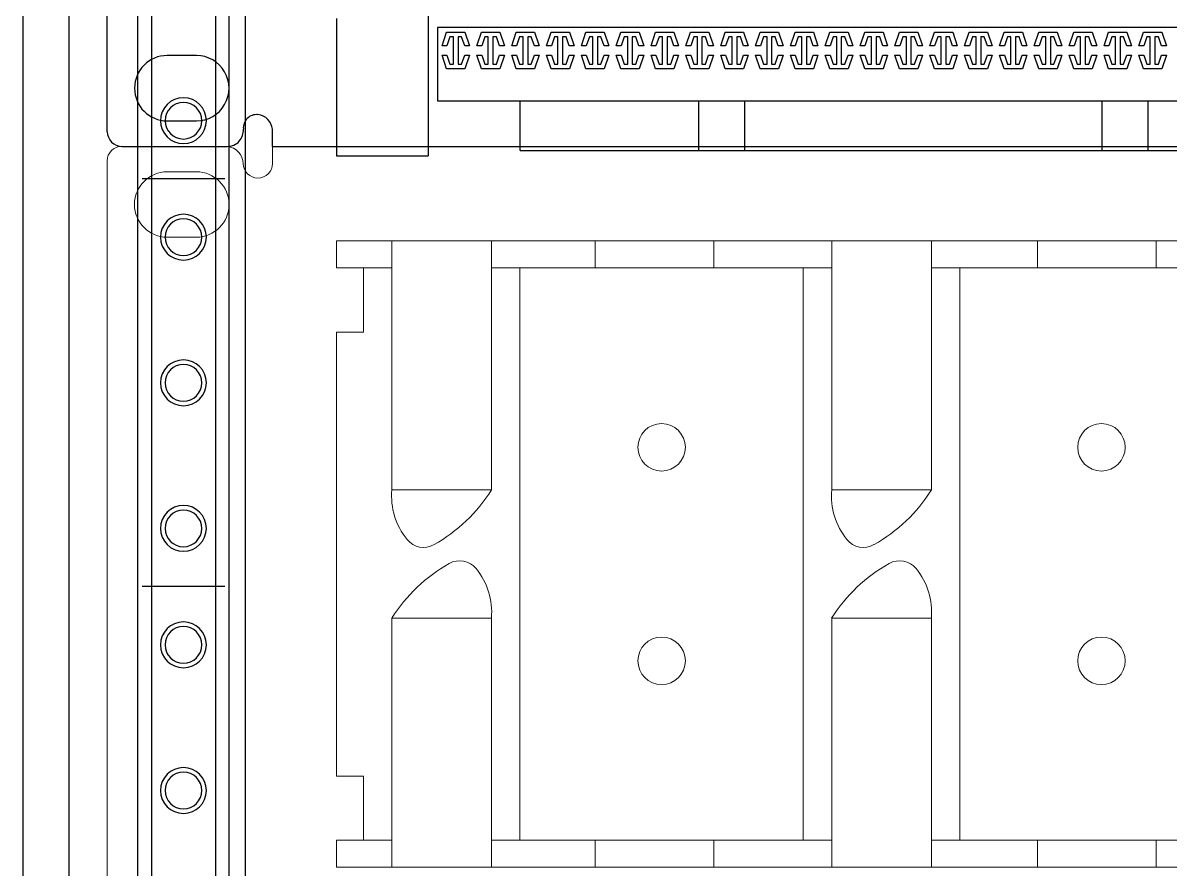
# Model space of a CAD drawing. Header units: millimetres. Extents: x -1589 to 88627, y 12943 to 76663.
# Drawn here: x 38092 to 39343, y 57538 to 58460 of the extents above; entities that cross this region are included whole.
import ezdxf

# ---------------------------------------------------------------- set-up
doc = ezdxf.new("R2010")
doc.units = ezdxf.units.MM
doc.header["$LTSCALE"] = 200
doc.layers.add('form$0$SHEET$0$AA-BORD-FORM', color=7, linetype='Continuous')
doc.layers.add('Slim-nut', color=57, linetype='Continuous')
doc.layers.add('LINE', color=3, linetype='Continuous', lineweight=0)

# ---------------------------------------------------------------- blocks, each defined once
blk = doc.blocks.new('A$C1B484D96')
at = {"layer": 'Slim-nut'}
for p, q in [((0, 1), (0, 399.05)), ((10, 399.05), (10, 1)), ((0.5, 88.9), (9.5, 88.9)), ((0.5, 44.45), (9.5, 44.45))]:
    blk.add_line(p, q, dxfattribs=at)
for centre, radius in [((5, 95.25), 2.5), ((5, 95.25), 2), ((5, 82.55), 2.5), ((5, 82.55), 2), ((5, 66.67), 2.5), ((5, 66.67), 2), ((5, 50.8), 2.5), ((5, 50.8), 2), ((5, 38.1), 2.5), ((5, 38.1), 2), ((5, 22.22), 2.5), ((5, 22.22), 2)]:
    blk.add_circle(centre, radius, dxfattribs=at)
blk = doc.blocks.new('rack2000-1')
at = {"color": 8, "linetype": 'Continuous'}
for p, q in [((-250, -121.92), (-250, -2010.97)), ((-245, -140.92), (-245, -1941.97)), ((-236, -140.92), (-236, -1941.97)), ((-229, -140.92), (-229, -1941.97)), ((-225.75, -140.92), (-225.75, -1941.97))]:
    blk.add_line(p, q, dxfattribs=at)
at = {"layer": 'Slim-nut', "color": 8, "linetype": 'Continuous', "xscale": -1}
blk.add_blockref('A$C1B484D96', (-227.5, -1141.87), dxfattribs=at)
blk = doc.blocks.new('tr')
at = {"color": 7}
for p, q in [((1.59, 44.45), (13.1, 44.45)), ((18.02, 42.59), (18.02, 44.45)), ((18.02, 44.45), (465, 44.45)), ((0, -42.86), (0, 42.86)), ((6.53, 41.68, 2.79), (9.72, 41.68, 2.79)), ((9.72, 34.54, 2.79), (6.53, 34.54, 2.79)), ((25.01, 34.15), (25.01, 31.2)), ((25.01, 34.15), (241.01, 34.15)), ((31.03, 34.15), (31.03, 6.99)), ((41.9, 34.15), (41.9, 6.99)), ((53.21, 34.15), (53.21, 31.2)), ((66.15, 34.15), (66.15, 31.2)), ((79.01, 34.15), (79.01, 6.99)), ((89.88, 34.15), (89.88, 6.99)), ((101.45, 34.15), (101.45, 31.2)), ((114.39, 34.15), (114.39, 31.2)), ((31.03, 31.2), (25.01, 31.2)), ((27.93, 31.2), (27.93, 24.21)), ((27.93, 31.2), (27.93, 24.21)), ((41.9, 31.2), (79.01, 31.2)), ((45.01, 31.2), (45.01, -31.2)), ((75.9, 31.2), (75.9, -31.2)), ((89.88, 31.2), (127.57, 31.2)), ((92.99, 31.2), (92.99, -31.2)), ((25.01, 24.21), (25.01, -24.21)), ((25.01, 24.21), (27.93, 24.21)), ((31.03, 6.99), (41.9, 6.99)), ((79.01, 6.99), (89.88, 6.99)), ((41.9, -6.99), (31.03, -6.99)), ((31.03, -34.15), (31.03, -6.99)), ((41.9, -34.15), (41.9, -6.99)), ((89.88, -6.99), (79.01, -6.99)), ((79.01, -34.15), (79.01, -6.99)), ((89.88, -34.15), (89.88, -6.99)), ((25.01, -24.21), (27.93, -24.21)), ((27.93, -24.21), (27.93, -31.2)), ((27.93, -24.21), (27.93, -31.2)), ((31.03, -31.2), (25.01, -31.2)), ((25.01, -31.2), (25.01, -34.15)), ((41.9, -31.2), (79.01, -31.2)), ((53.21, -34.15), (53.21, -31.2)), ((66.15, -34.15), (66.15, -31.2)), ((89.88, -31.2), (127.57, -31.2)), ((101.45, -34.15), (101.45, -31.2)), ((114.39, -34.15), (114.39, -31.2)), ((25.01, -34.15), (241.01, -34.15))]:
    blk.add_line(p, q, dxfattribs=at)
for centre in [(60.46, 11.64), (108.43, 11.64), (60.46, -11.64), (108.43, -11.64)]:
    blk.add_circle(centre, 2.59, dxfattribs=at)
for centre, radius, start, end in [((38.5, 6.33), 7.49, 174.9458, 219.2536), ((27.01, 16.38), 17.61, 299.3727, 327.7671), ((86.48, 6.33), 7.49, 174.9458, 219.2536), ((74.99, 16.38), 17.61, 299.3733, 327.7664), ((34.5, 3.06), 2.33, 219.327, 299.5682), ((82.47, 3.06), 2.33, 219.327, 299.5682), ((45.93, -16.38), 17.61, 119.3733, 147.7664), ((38.44, -3.06), 2.33, 39.327, 119.5682), ((93.9, -16.38), 17.61, 119.3733, 147.7664), ((86.42, -3.06), 2.33, 39.327, 119.5682), ((34.44, -6.33), 7.49, 354.9458, 39.2536), ((82.42, -6.33), 7.49, 354.9458, 39.2536)]:
    blk.add_arc(centre, radius, start, end, dxfattribs=at)
for centre, major_axis, start_param, end_param in [((1.59, 42.86), (-1.13, 1.13), -0.785398, 0.785398), ((12.9, 42.52), (1.37, 1.37), 5.517788, 6.962821), ((16.43, 42.59), (1.13, 1.13), 2.376196, 3.926991), ((16.43, 42.59), (1.13, 1.13), 3.926991, 5.497787), ((6.53, 38.11, 2.79), (-2.52, 2.52), -0.785398, 2.356194), ((9.72, 38.11, 2.79), (2.52, 2.52), 3.926991, 7.068583)]:
    blk.add_ellipse(centre, major_axis=major_axis, ratio=1, start_param=start_param, end_param=end_param, dxfattribs=at)

msp = doc.modelspace()

# ---------------------------------------------------------------- linework, layer by layer
at = {"color": 7}
for p, q in [((38183.6, 58341.8), (38183.6, 59198.9)), ((38533.7, 58485.3), (38533.7, 58315.4)), ((38433.8, 58465.3), (38433.8, 58315.4)), ((40483.7, 58455.3), (38543.7, 58455.3)), ((38543.7, 58455.3), (38543.7, 58375.4)), ((38548.7, 58435.3), (38553.7, 58450.3)), ((38553.7, 58450.3), (38573.7, 58450.3)), ((38557.4, 58445.3), (38554, 58435.3)), ((38561.2, 58445.3), (38557.4, 58445.3)), ((38561.2, 58415.3), (38561.2, 58445.3)), ((38570.1, 58445.3), (38566.2, 58445.3)), ((38566.2, 58445.3), (38566.2, 58415.3)), ((38573.5, 58435.3), (38570.1, 58445.3)), ((38573.7, 58450.3), (38578.7, 58435.3)), ((38586.7, 58435.3), (38591.7, 58450.3)), ((38591.7, 58450.3), (38611.7, 58450.3)), ((38595.4, 58445.3), (38592, 58435.3)), ((38599.2, 58445.3), (38595.4, 58445.3)), ((38599.2, 58415.3), (38599.2, 58445.3)), ((38608.1, 58445.3), (38604.2, 58445.3)), ((38604.2, 58445.3), (38604.2, 58415.3)), ((38611.5, 58435.3), (38608.1, 58445.3)), ((38611.7, 58450.3), (38616.7, 58435.3)), ((38624.7, 58435.3), (38629.7, 58450.3)), ((38629.7, 58450.3), (38649.7, 58450.3)), ((38633.4, 58445.3), (38630, 58435.3)), ((38637.2, 58445.3), (38633.4, 58445.3)), ((38637.2, 58415.3), (38637.2, 58445.3)), ((38646.1, 58445.3), (38642.2, 58445.3)), ((38642.2, 58445.3), (38642.2, 58415.3)), ((38649.5, 58435.3), (38646.1, 58445.3)), ((38649.7, 58450.3), (38654.7, 58435.3)), ((38662.7, 58435.3), (38667.7, 58450.3)), ((38667.7, 58450.3), (38687.7, 58450.3)), ((38671.4, 58445.3), (38668, 58435.3)), ((38675.2, 58445.3), (38671.4, 58445.3)), ((38675.2, 58415.3), (38675.2, 58445.3)), ((38684.1, 58445.3), (38680.2, 58445.3)), ((38680.2, 58445.3), (38680.2, 58415.3)), ((38687.5, 58435.3), (38684.1, 58445.3)), ((38687.7, 58450.3), (38692.7, 58435.3)), ((38700.7, 58435.3), (38705.7, 58450.3)), ((38705.7, 58450.3), (38725.7, 58450.3)), ((38709.4, 58445.3), (38706, 58435.3)), ((38713.2, 58445.3), (38709.4, 58445.3)), ((38713.2, 58415.3), (38713.2, 58445.3)), ((38722.1, 58445.3), (38718.2, 58445.3)), ((38718.2, 58445.3), (38718.2, 58415.3)), ((38725.5, 58435.3), (38722.1, 58445.3)), ((38725.7, 58450.3), (38730.7, 58435.3)), ((38738.7, 58435.3), (38743.7, 58450.3)), ((38743.7, 58450.3), (38763.7, 58450.3)), ((38747.4, 58445.3), (38744, 58435.3)), ((38751.2, 58445.3), (38747.4, 58445.3)), ((38751.2, 58415.3), (38751.2, 58445.3)), ((38760.1, 58445.3), (38756.2, 58445.3)), ((38756.2, 58445.3), (38756.2, 58415.3)), ((38763.5, 58435.3), (38760.1, 58445.3)), ((38763.7, 58450.3), (38768.7, 58435.3)), ((38776.7, 58435.3), (38781.7, 58450.3)), ((38781.7, 58450.3), (38801.7, 58450.3)), ((38785.4, 58445.3), (38782, 58435.3)), ((38789.2, 58445.3), (38785.4, 58445.3)), ((38789.2, 58415.3), (38789.2, 58445.3)), ((38798.1, 58445.3), (38794.2, 58445.3)), ((38794.2, 58445.3), (38794.2, 58415.3)), ((38801.5, 58435.3), (38798.1, 58445.3)), ((38801.7, 58450.3), (38806.7, 58435.3)), ((38814.7, 58435.3), (38819.7, 58450.3)), ((38819.7, 58450.3), (38839.7, 58450.3)), ((38823.4, 58445.3), (38820, 58435.3)), ((38827.2, 58445.3), (38823.4, 58445.3)), ((38827.2, 58415.3), (38827.2, 58445.3)), ((38836.1, 58445.3), (38832.2, 58445.3)), ((38832.2, 58445.3), (38832.2, 58415.3)), ((38839.5, 58435.3), (38836.1, 58445.3)), ((38839.7, 58450.3), (38844.7, 58435.3)), ((38852.7, 58435.3), (38857.7, 58450.3)), ((38857.7, 58450.3), (38877.7, 58450.3)), ((38861.4, 58445.3), (38858, 58435.3)), ((38865.2, 58445.3), (38861.4, 58445.3)), ((38865.2, 58415.3), (38865.2, 58445.3)), ((38874.1, 58445.3), (38870.2, 58445.3)), ((38870.2, 58445.3), (38870.2, 58415.3)), ((38877.5, 58435.3), (38874.1, 58445.3)), ((38877.7, 58450.3), (38882.7, 58435.3)), ((38890.7, 58435.3), (38895.7, 58450.3)), ((38895.7, 58450.3), (38915.7, 58450.3)), ((38899.4, 58445.3), (38896, 58435.3)), ((38903.2, 58445.3), (38899.4, 58445.3)), ((38903.2, 58415.3), (38903.2, 58445.3)), ((38912.1, 58445.3), (38908.2, 58445.3)), ((38908.2, 58445.3), (38908.2, 58415.3)), ((38915.5, 58435.3), (38912.1, 58445.3)), ((38915.7, 58450.3), (38920.7, 58435.3)), ((38928.7, 58435.3), (38933.7, 58450.3)), ((38933.7, 58450.3), (38953.7, 58450.3)), ((38937.3, 58445.3), (38934, 58435.3)), ((38941.2, 58445.3), (38937.3, 58445.3)), ((38941.2, 58415.3), (38941.2, 58445.3)), ((38950.1, 58445.3), (38946.2, 58445.3)), ((38946.2, 58445.3), (38946.2, 58415.3)), ((38953.5, 58435.3), (38950.1, 58445.3)), ((38953.7, 58450.3), (38958.7, 58435.3)), ((38966.7, 58435.3), (38971.7, 58450.3)), ((38971.7, 58450.3), (38991.7, 58450.3)), ((38975.3, 58445.3), (38972, 58435.3)), ((38979.2, 58445.3), (38975.3, 58445.3)), ((38979.2, 58415.3), (38979.2, 58445.3)), ((38988.1, 58445.3), (38984.2, 58445.3)), ((38984.2, 58445.3), (38984.2, 58415.3)), ((38991.5, 58435.3), (38988.1, 58445.3)), ((38991.7, 58450.3), (38996.7, 58435.3)), ((39004.7, 58435.3), (39009.7, 58450.3)), ((39009.7, 58450.3), (39029.7, 58450.3)), ((39013.3, 58445.3), (39010, 58435.3)), ((39017.2, 58445.3), (39013.3, 58445.3)), ((39017.2, 58415.3), (39017.2, 58445.3)), ((39026.1, 58445.3), (39022.2, 58445.3)), ((39022.2, 58445.3), (39022.2, 58415.3)), ((39029.5, 58435.3), (39026.1, 58445.3)), ((39029.7, 58450.3), (39034.7, 58435.3)), ((39042.7, 58435.3), (39047.7, 58450.3)), ((39047.7, 58450.3), (39067.7, 58450.3)), ((39051.3, 58445.3), (39048, 58435.3)), ((39055.2, 58445.3), (39051.3, 58445.3)), ((39055.2, 58415.3), (39055.2, 58445.3)), ((39064.1, 58445.3), (39060.2, 58445.3)), ((39060.2, 58445.3), (39060.2, 58415.3)), ((39067.5, 58435.3), (39064.1, 58445.3)), ((39067.7, 58450.3), (39072.7, 58435.3)), ((39080.7, 58435.3), (39085.7, 58450.3)), ((39085.7, 58450.3), (39105.7, 58450.3)), ((39089.3, 58445.3), (39086, 58435.3)), ((39093.2, 58445.3), (39089.3, 58445.3)), ((39093.2, 58415.3), (39093.2, 58445.3)), ((39102.1, 58445.3), (39098.2, 58445.3)), ((39098.2, 58445.3), (39098.2, 58415.3)), ((39105.5, 58435.3), (39102.1, 58445.3)), ((39105.7, 58450.3), (39110.7, 58435.3)), ((39118.7, 58435.3), (39123.7, 58450.3)), ((39123.7, 58450.3), (39143.7, 58450.3)), ((39127.3, 58445.3), (39124, 58435.3)), ((39131.2, 58445.3), (39127.3, 58445.3)), ((39131.2, 58415.3), (39131.2, 58445.3)), ((39140.1, 58445.3), (39136.2, 58445.3)), ((39136.2, 58445.3), (39136.2, 58415.3)), ((39143.5, 58435.3), (39140.1, 58445.3)), ((39143.7, 58450.3), (39148.7, 58435.3)), ((39156.7, 58435.3), (39161.7, 58450.3)), ((39161.7, 58450.3), (39181.7, 58450.3)), ((39165.3, 58445.3), (39162, 58435.3)), ((39169.2, 58445.3), (39165.3, 58445.3)), ((39169.2, 58415.3), (39169.2, 58445.3)), ((39178.1, 58445.3), (39174.2, 58445.3)), ((39174.2, 58445.3), (39174.2, 58415.3)), ((39181.5, 58435.3), (39178.1, 58445.3)), ((39181.7, 58450.3), (39186.7, 58435.3)), ((39194.7, 58435.3), (39199.7, 58450.3)), ((39199.7, 58450.3), (39219.7, 58450.3)), ((39203.3, 58445.3), (39200, 58435.3)), ((39207.2, 58445.3), (39203.3, 58445.3)), ((39207.2, 58415.3), (39207.2, 58445.3)), ((39216.1, 58445.3), (39212.2, 58445.3)), ((39212.2, 58445.3), (39212.2, 58415.3)), ((39219.5, 58435.3), (39216.1, 58445.3)), ((39219.7, 58450.3), (39224.7, 58435.3)), ((39232.7, 58435.3), (39237.7, 58450.3)), ((39237.7, 58450.3), (39257.7, 58450.3)), ((39241.3, 58445.3), (39238, 58435.3)), ((39245.2, 58445.3), (39241.3, 58445.3)), ((39245.2, 58415.3), (39245.2, 58445.3)), ((39254.1, 58445.3), (39250.2, 58445.3)), ((39250.2, 58445.3), (39250.2, 58415.3)), ((39257.5, 58435.3), (39254.1, 58445.3)), ((39257.7, 58450.3), (39262.7, 58435.3)), ((39270.7, 58435.3), (39275.7, 58450.3)), ((39275.7, 58450.3), (39295.7, 58450.3)), ((39279.3, 58445.3), (39276, 58435.3)), ((39283.2, 58445.3), (39279.3, 58445.3)), ((39283.2, 58415.3), (39283.2, 58445.3)), ((39292.1, 58445.3), (39288.2, 58445.3)), ((39288.2, 58445.3), (39288.2, 58415.3)), ((39295.5, 58435.3), (39292.1, 58445.3)), ((39295.7, 58450.3), (39300.7, 58435.3)), ((39308.7, 58435.3), (39313.7, 58450.3)), ((39313.7, 58450.3), (39333.7, 58450.3)), ((39317.3, 58445.3), (39314, 58435.3)), ((39321.2, 58445.3), (39317.3, 58445.3)), ((39321.2, 58415.3), (39321.2, 58445.3)), ((39330.1, 58445.3), (39326.2, 58445.3)), ((39326.2, 58445.3), (39326.2, 58415.3)), ((39333.5, 58435.3), (39330.1, 58445.3)), ((39333.7, 58450.3), (39338.7, 58435.3)), ((38554, 58435.3), (38548.7, 58435.3)), ((38578.7, 58435.3), (38573.5, 58435.3)), ((38592, 58435.3), (38586.7, 58435.3)), ((38616.7, 58435.3), (38611.5, 58435.3)), ((38630, 58435.3), (38624.7, 58435.3)), ((38654.7, 58435.3), (38649.5, 58435.3)), ((38668, 58435.3), (38662.7, 58435.3)), ((38692.7, 58435.3), (38687.5, 58435.3)), ((38706, 58435.3), (38700.7, 58435.3)), ((38730.7, 58435.3), (38725.5, 58435.3)), ((38744, 58435.3), (38738.7, 58435.3)), ((38768.7, 58435.3), (38763.5, 58435.3)), ((38782, 58435.3), (38776.7, 58435.3)), ((38806.7, 58435.3), (38801.5, 58435.3)), ((38820, 58435.3), (38814.7, 58435.3)), ((38844.7, 58435.3), (38839.5, 58435.3)), ((38858, 58435.3), (38852.7, 58435.3)), ((38882.7, 58435.3), (38877.5, 58435.3)), ((38896, 58435.3), (38890.7, 58435.3)), ((38920.7, 58435.3), (38915.5, 58435.3)), ((38934, 58435.3), (38928.7, 58435.3)), ((38958.7, 58435.3), (38953.5, 58435.3)), ((38972, 58435.3), (38966.7, 58435.3)), ((38996.7, 58435.3), (38991.5, 58435.3)), ((39010, 58435.3), (39004.7, 58435.3)), ((39034.7, 58435.3), (39029.5, 58435.3)), ((39048, 58435.3), (39042.7, 58435.3)), ((39072.7, 58435.3), (39067.5, 58435.3)), ((39086, 58435.3), (39080.7, 58435.3)), ((39110.7, 58435.3), (39105.5, 58435.3)), ((39124, 58435.3), (39118.7, 58435.3)), ((39148.7, 58435.3), (39143.5, 58435.3)), ((39162, 58435.3), (39156.7, 58435.3)), ((39186.7, 58435.3), (39181.5, 58435.3)), ((39200, 58435.3), (39194.7, 58435.3)), ((39224.7, 58435.3), (39219.5, 58435.3)), ((39238, 58435.3), (39232.7, 58435.3)), ((39262.7, 58435.3), (39257.5, 58435.3)), ((39276, 58435.3), (39270.7, 58435.3)), ((39300.7, 58435.3), (39295.5, 58435.3)), ((39314, 58435.3), (39308.7, 58435.3)), ((39338.7, 58435.3), (39333.5, 58435.3)), ((38280.8, 58424.9, 27.9), (38249, 58424.9, 27.9)), ((38553.7, 58410.3), (38548.7, 58425.3)), ((38548.7, 58425.3), (38554, 58425.3)), ((38554, 58425.3), (38557.4, 58415.3)), ((38557.4, 58415.3), (38561.2, 58415.3)), ((38566.2, 58415.3), (38570.1, 58415.3)), ((38570.1, 58415.3), (38573.5, 58425.3)), ((38573.5, 58425.3), (38578.7, 58425.3)), ((38578.7, 58425.3), (38573.7, 58410.3)), ((38591.7, 58410.3), (38586.7, 58425.3)), ((38586.7, 58425.3), (38592, 58425.3)), ((38592, 58425.3), (38595.4, 58415.3)), ((38595.4, 58415.3), (38599.2, 58415.3)), ((38604.2, 58415.3), (38608.1, 58415.3)), ((38608.1, 58415.3), (38611.5, 58425.3)), ((38611.5, 58425.3), (38616.7, 58425.3)), ((38616.7, 58425.3), (38611.7, 58410.3)), ((38629.7, 58410.3), (38624.7, 58425.3)), ((38624.7, 58425.3), (38630, 58425.3)), ((38630, 58425.3), (38633.4, 58415.3)), ((38633.4, 58415.3), (38637.2, 58415.3)), ((38642.2, 58415.3), (38646.1, 58415.3)), ((38646.1, 58415.3), (38649.5, 58425.3)), ((38649.5, 58425.3), (38654.7, 58425.3)), ((38654.7, 58425.3), (38649.7, 58410.3)), ((38667.7, 58410.3), (38662.7, 58425.3)), ((38662.7, 58425.3), (38668, 58425.3)), ((38668, 58425.3), (38671.4, 58415.3)), ((38671.4, 58415.3), (38675.2, 58415.3)), ((38680.2, 58415.3), (38684.1, 58415.3)), ((38684.1, 58415.3), (38687.5, 58425.3)), ((38687.5, 58425.3), (38692.7, 58425.3)), ((38692.7, 58425.3), (38687.7, 58410.3)), ((38705.7, 58410.3), (38700.7, 58425.3)), ((38700.7, 58425.3), (38706, 58425.3)), ((38706, 58425.3), (38709.4, 58415.3)), ((38709.4, 58415.3), (38713.2, 58415.3)), ((38718.2, 58415.3), (38722.1, 58415.3)), ((38722.1, 58415.3), (38725.5, 58425.3)), ((38725.5, 58425.3), (38730.7, 58425.3)), ((38730.7, 58425.3), (38725.7, 58410.3)), ((38743.7, 58410.3), (38738.7, 58425.3)), ((38738.7, 58425.3), (38744, 58425.3)), ((38744, 58425.3), (38747.4, 58415.3)), ((38747.4, 58415.3), (38751.2, 58415.3)), ((38756.2, 58415.3), (38760.1, 58415.3)), ((38760.1, 58415.3), (38763.5, 58425.3)), ((38763.5, 58425.3), (38768.7, 58425.3)), ((38768.7, 58425.3), (38763.7, 58410.3)), ((38781.7, 58410.3), (38776.7, 58425.3)), ((38776.7, 58425.3), (38782, 58425.3)), ((38782, 58425.3), (38785.4, 58415.3)), ((38785.4, 58415.3), (38789.2, 58415.3)), ((38794.2, 58415.3), (38798.1, 58415.3)), ((38798.1, 58415.3), (38801.5, 58425.3)), ((38801.5, 58425.3), (38806.7, 58425.3)), ((38806.7, 58425.3), (38801.7, 58410.3)), ((38819.7, 58410.3), (38814.7, 58425.3)), ((38814.7, 58425.3), (38820, 58425.3)), ((38820, 58425.3), (38823.4, 58415.3)), ((38823.4, 58415.3), (38827.2, 58415.3)), ((38832.2, 58415.3), (38836.1, 58415.3)), ((38836.1, 58415.3), (38839.5, 58425.3)), ((38839.5, 58425.3), (38844.7, 58425.3)), ((38844.7, 58425.3), (38839.7, 58410.3)), ((38857.7, 58410.3), (38852.7, 58425.3)), ((38852.7, 58425.3), (38858, 58425.3)), ((38858, 58425.3), (38861.4, 58415.3)), ((38861.4, 58415.3), (38865.2, 58415.3)), ((38870.2, 58415.3), (38874.1, 58415.3)), ((38874.1, 58415.3), (38877.5, 58425.3)), ((38877.5, 58425.3), (38882.7, 58425.3)), ((38882.7, 58425.3), (38877.7, 58410.3)), ((38895.7, 58410.3), (38890.7, 58425.3)), ((38890.7, 58425.3), (38896, 58425.3)), ((38896, 58425.3), (38899.4, 58415.3)), ((38899.4, 58415.3), (38903.2, 58415.3)), ((38908.2, 58415.3), (38912.1, 58415.3)), ((38912.1, 58415.3), (38915.5, 58425.3)), ((38915.5, 58425.3), (38920.7, 58425.3)), ((38920.7, 58425.3), (38915.7, 58410.3)), ((38933.7, 58410.3), (38928.7, 58425.3)), ((38928.7, 58425.3), (38934, 58425.3)), ((38934, 58425.3), (38937.3, 58415.3)), ((38937.3, 58415.3), (38941.2, 58415.3)), ((38946.2, 58415.3), (38950.1, 58415.3)), ((38950.1, 58415.3), (38953.5, 58425.3)), ((38953.5, 58425.3), (38958.7, 58425.3)), ((38958.7, 58425.3), (38953.7, 58410.3)), ((38971.7, 58410.3), (38966.7, 58425.3)), ((38966.7, 58425.3), (38972, 58425.3)), ((38972, 58425.3), (38975.3, 58415.3)), ((38975.3, 58415.3), (38979.2, 58415.3)), ((38984.2, 58415.3), (38988.1, 58415.3)), ((38988.1, 58415.3), (38991.5, 58425.3)), ((38991.5, 58425.3), (38996.7, 58425.3)), ((38996.7, 58425.3), (38991.7, 58410.3)), ((39009.7, 58410.3), (39004.7, 58425.3)), ((39004.7, 58425.3), (39010, 58425.3)), ((39010, 58425.3), (39013.3, 58415.3)), ((39013.3, 58415.3), (39017.2, 58415.3)), ((39022.2, 58415.3), (39026.1, 58415.3)), ((39026.1, 58415.3), (39029.5, 58425.3)), ((39029.5, 58425.3), (39034.7, 58425.3)), ((39034.7, 58425.3), (39029.7, 58410.3)), ((39047.7, 58410.3), (39042.7, 58425.3)), ((39042.7, 58425.3), (39048, 58425.3)), ((39048, 58425.3), (39051.3, 58415.3)), ((39051.3, 58415.3), (39055.2, 58415.3)), ((39060.2, 58415.3), (39064.1, 58415.3)), ((39064.1, 58415.3), (39067.5, 58425.3)), ((39067.5, 58425.3), (39072.7, 58425.3)), ((39072.7, 58425.3), (39067.7, 58410.3)), ((39085.7, 58410.3), (39080.7, 58425.3)), ((39080.7, 58425.3), (39086, 58425.3)), ((39086, 58425.3), (39089.3, 58415.3)), ((39089.3, 58415.3), (39093.2, 58415.3)), ((39098.2, 58415.3), (39102.1, 58415.3)), ((39102.1, 58415.3), (39105.5, 58425.3)), ((39105.5, 58425.3), (39110.7, 58425.3)), ((39110.7, 58425.3), (39105.7, 58410.3)), ((39123.7, 58410.3), (39118.7, 58425.3)), ((39118.7, 58425.3), (39124, 58425.3)), ((39124, 58425.3), (39127.3, 58415.3)), ((39127.3, 58415.3), (39131.2, 58415.3)), ((39136.2, 58415.3), (39140.1, 58415.3)), ((39140.1, 58415.3), (39143.5, 58425.3)), ((39143.5, 58425.3), (39148.7, 58425.3)), ((39148.7, 58425.3), (39143.7, 58410.3)), ((39161.7, 58410.3), (39156.7, 58425.3)), ((39156.7, 58425.3), (39162, 58425.3)), ((39162, 58425.3), (39165.3, 58415.3)), ((39165.3, 58415.3), (39169.2, 58415.3)), ((39174.2, 58415.3), (39178.1, 58415.3)), ((39178.1, 58415.3), (39181.5, 58425.3)), ((39181.5, 58425.3), (39186.7, 58425.3)), ((39186.7, 58425.3), (39181.7, 58410.3)), ((39199.7, 58410.3), (39194.7, 58425.3)), ((39194.7, 58425.3), (39200, 58425.3)), ((39200, 58425.3), (39203.3, 58415.3)), ((39203.3, 58415.3), (39207.2, 58415.3)), ((39212.2, 58415.3), (39216.1, 58415.3)), ((39216.1, 58415.3), (39219.5, 58425.3)), ((39219.5, 58425.3), (39224.7, 58425.3)), ((39224.7, 58425.3), (39219.7, 58410.3)), ((39237.7, 58410.3), (39232.7, 58425.3)), ((39232.7, 58425.3), (39238, 58425.3)), ((39238, 58425.3), (39241.3, 58415.3)), ((39241.3, 58415.3), (39245.2, 58415.3)), ((39250.2, 58415.3), (39254.1, 58415.3)), ((39254.1, 58415.3), (39257.5, 58425.3)), ((39257.5, 58425.3), (39262.7, 58425.3)), ((39262.7, 58425.3), (39257.7, 58410.3)), ((39275.7, 58410.3), (39270.7, 58425.3)), ((39270.7, 58425.3), (39276, 58425.3)), ((39276, 58425.3), (39279.3, 58415.3)), ((39279.3, 58415.3), (39283.2, 58415.3)), ((39288.2, 58415.3), (39292.1, 58415.3)), ((39292.1, 58415.3), (39295.5, 58425.3)), ((39295.5, 58425.3), (39300.7, 58425.3)), ((39300.7, 58425.3), (39295.7, 58410.3)), ((39313.7, 58410.3), (39308.7, 58425.3)), ((39308.7, 58425.3), (39314, 58425.3)), ((39314, 58425.3), (39317.3, 58415.3)), ((39317.3, 58415.3), (39321.2, 58415.3)), ((39326.2, 58415.3), (39330.1, 58415.3)), ((39330.1, 58415.3), (39333.5, 58425.3)), ((39333.5, 58425.3), (39338.7, 58425.3)), ((39338.7, 58425.3), (39333.7, 58410.3)), ((38573.7, 58410.3), (38553.7, 58410.3)), ((38611.7, 58410.3), (38591.7, 58410.3)), ((38649.7, 58410.3), (38629.7, 58410.3)), ((38687.7, 58410.3), (38667.7, 58410.3)), ((38725.7, 58410.3), (38705.7, 58410.3)), ((38763.7, 58410.3), (38743.7, 58410.3)), ((38801.7, 58410.3), (38781.7, 58410.3)), ((38839.7, 58410.3), (38819.7, 58410.3)), ((38877.7, 58410.3), (38857.7, 58410.3)), ((38915.7, 58410.3), (38895.7, 58410.3)), ((38953.7, 58410.3), (38933.7, 58410.3)), ((38991.7, 58410.3), (38971.7, 58410.3)), ((39029.7, 58410.3), (39009.7, 58410.3)), ((39067.7, 58410.3), (39047.7, 58410.3)), ((39105.7, 58410.3), (39085.7, 58410.3)), ((39143.7, 58410.3), (39123.7, 58410.3)), ((39181.7, 58410.3), (39161.7, 58410.3)), ((39219.7, 58410.3), (39199.7, 58410.3)), ((39257.7, 58410.3), (39237.7, 58410.3)), ((39295.7, 58410.3), (39275.7, 58410.3)), ((39333.7, 58410.3), (39313.7, 58410.3)), ((38543.7, 58375.4), (40483.7, 58375.4)), ((38633.8, 58321.3), (38633.8, 58375.4)), ((38828.8, 58321.3), (38828.8, 58375.4)), ((38878.8, 58321.3), (38878.8, 58375.4)), ((39268.8, 58321.3), (39268.8, 58375.4)), ((39318.8, 58321.3), (39318.8, 58375.4)), ((38249, 58353.6, 27.9), (38280.8, 58353.6, 27.9)), ((38363.8, 58325.8), (38363.8, 58344.4)), ((38199.6, 58325.8), (38314.7, 58325.8)), ((38363.8, 58325.8), (42833.6, 58325.8)), ((38433.8, 58315.3), (38533.7, 58315.3)), ((38633.8, 58321.3), (40393.8, 58321.3))]:
    msp.add_line(p, q, dxfattribs=at)
for centre, major_axis, start_param, end_param in [((38249, 58389.2, 27.9), (-25.2, 25.2), -0.785398, 2.356194), ((38280.8, 58389.2, 27.9), (-25.2, 25.2), 2.356194, 5.497787), ((38346.4, 58346), (-10.2, 10.2), -0.89116, 0.871159), ((38346, 58342.5), (-12.7, 12.7), 4.032753, 5.392025), ((38199.6, 58341.8), (11.3, 11.3), 2.356194, 3.926991), ((38314.7, 58343.2), (12.3, 12.3), 3.926991, 5.583548)]:
    msp.add_ellipse(centre, major_axis=major_axis, ratio=1, start_param=start_param, end_param=end_param, dxfattribs=at)

# ---------------------------------------------------------------- block references
at = {"layer": 'form$0$SHEET$0$AA-BORD-FORM', "xscale": 10, "yscale": 10, "zscale": 10}
msp.add_blockref('rack2000-1', (40591.7, 68820), dxfattribs=at)
at = {"layer": 'LINE', "xscale": 10, "yscale": 10, "zscale": 10}
msp.add_blockref('tr', (38183.6, 57881.3), dxfattribs=at)

doc.saveas('drawing.dxf')
